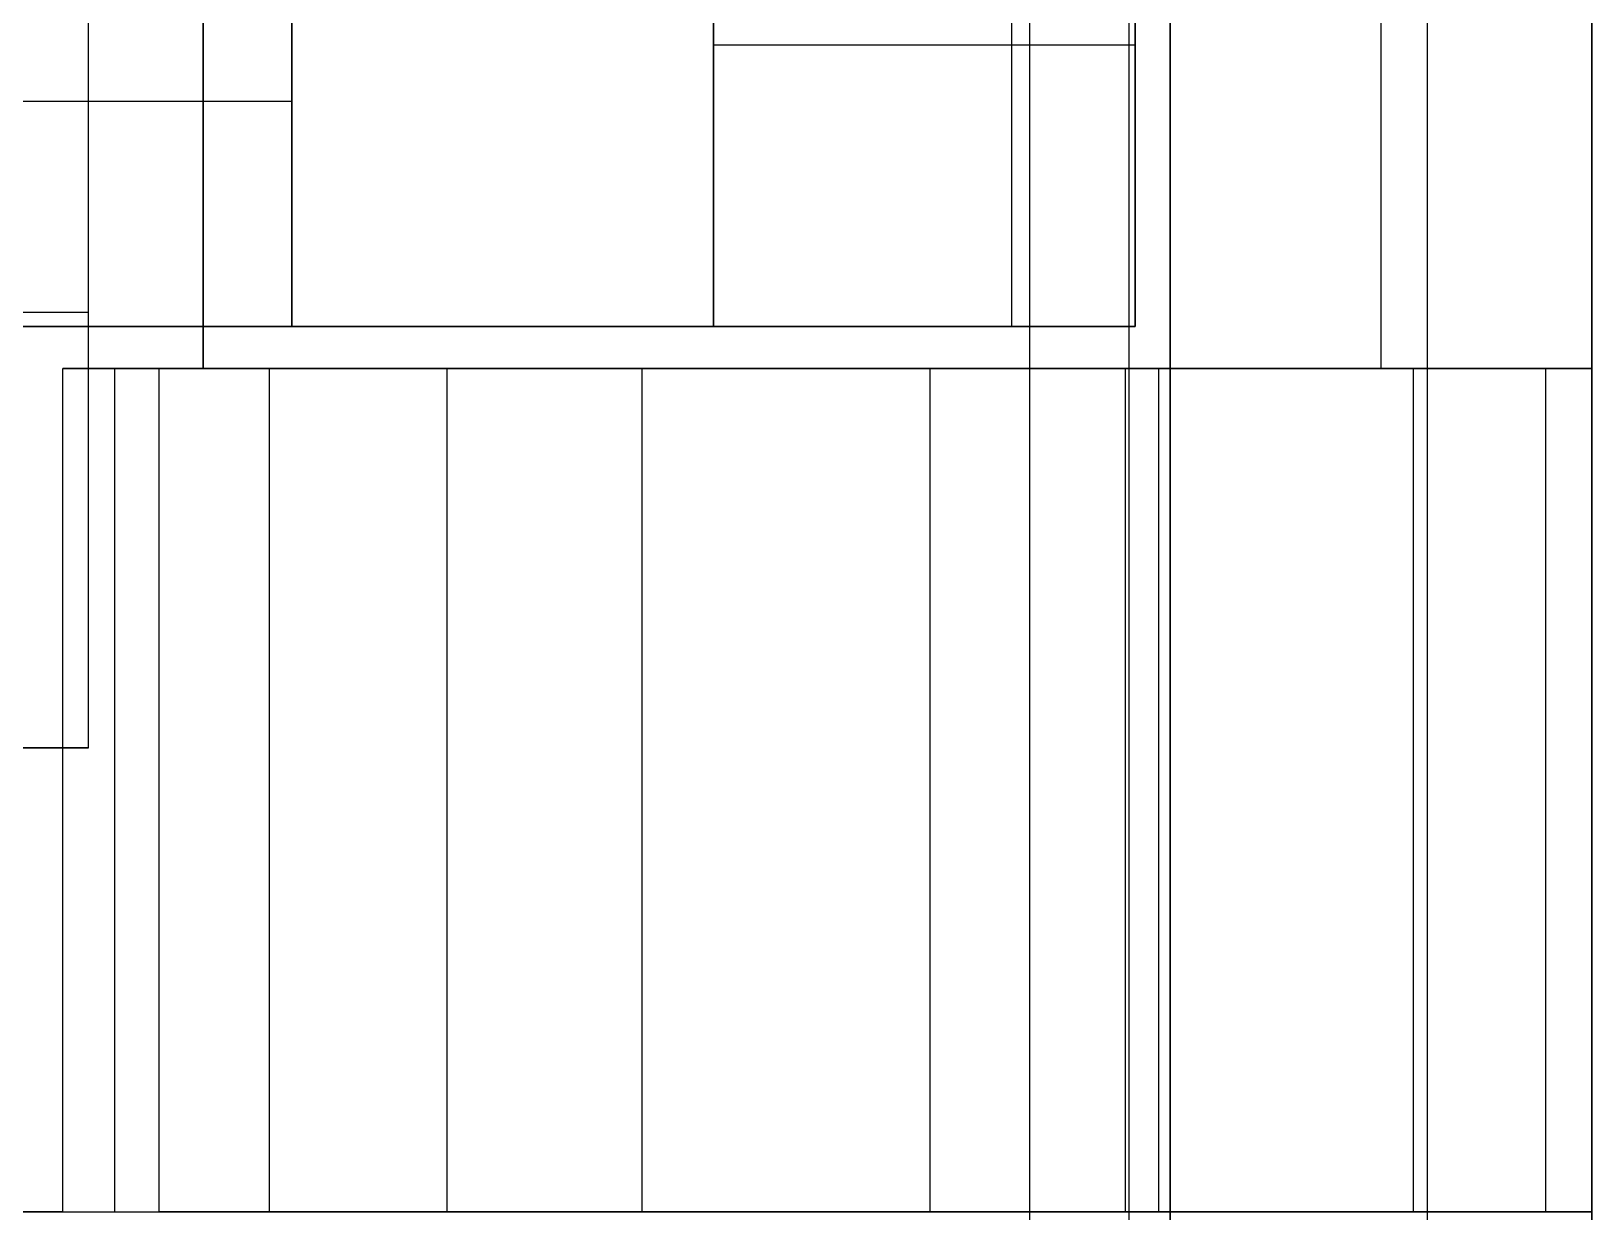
# Model space of a CAD drawing. Header units: inches. Extents: x 0 to 2.1, y -0.07 to 2.7.
# Drawn here: x 1.60629 to 1.65, y 0.08854 to 0.12161 of the extents above; entities that cross this region are included whole.
import ezdxf

# ---------------------------------------------------------------- set-up
doc = ezdxf.new("R2010")
doc.units = ezdxf.units.IN
doc.header["$LTSCALE"] = 0.0393700787401575
doc.header["$MEASUREMENT"] = 0
doc.layers.add('freetronics11$components', color=254, linetype='Continuous', true_color=0xe6e6e6)

msp = doc.modelspace()

# ---------------------------------------------------------------- linework, layer by layer
at = {"layer": 'freetronics11$components', "color": 254, "true_color": 0xe6e6e6}
for p, q in [((1.634251968503937, 0.1712179429270164, -0.1516474533226435), (1.634251968503937, -0.025632450773771, -0.1516474533226435)), ((1.634251968503937, 0.1712179429270164, -0.1516474533226435), (1.634251968503937, -0.025632450773771, -0.1516474533226435)), ((1.634251968503937, 0.1712179429270164, -0.1634584769446907), (1.634251968503937, -0.025632450773771, -0.1634584769446907)), ((1.634251968503937, 0.1712179429270164, -0.1634584769446907), (1.634251968503937, -0.025632450773771, -0.1634584769446907)), ((1.637035853469237, 0.1712179429270162, -0.1504943304139297), (1.637035853469237, -0.0256324507737647, -0.1504943304139297)), ((1.638188976377952, -0.025632450773771, -0.1477104454486277), (1.638188976377952, 0.1712179429270164, -0.1477104454486277)), ((1.638188976377952, -0.0256960429891476, -0.1278285556848482), (1.638188976377952, 0.1712179429270164, -0.1278285556848482)), ((1.638188976377952, -0.025632450773771, -0.1477104454486277), (1.638188976377952, 0.1712179429270164, -0.1477104454486277)), ((1.64538750836514, 0.1712179429270162, -0.1588459853098347), (1.64538750836514, -0.0256324507737647, -0.1588459853098347)), ((1.649999999999999, -0.025632450773771, -0.1477104454486277), (1.649999999999999, 0.1712179429270164, -0.1477104454486277)), ((1.649999999999999, -0.025632450773771, -0.1477104454486277), (1.649999999999999, 0.1712179429270164, -0.1477104454486277)), ((1.649999999999999, -0.0256960429891476, -0.1278285556848482), (1.649999999999999, 0.1712179429270164, -0.1278285556848482)), ((1.638188976377952, 0.1535014074939455, -0.1171986344250056), (1.638188976377952, 0.1121628248167801, -0.1171986344250056)), ((1.638188976377952, 0.1121628248167801, -0.1171986344250056), (1.638188976377952, 0.1535014074939455, -0.1171986344250056)), ((1.644094488188976, 0.1535014074939455, -0.1171986344250056), (1.644094488188976, 0.1121628248167802, -0.1171986344250056)), ((1.649999999999999, 0.1535014074939455, -0.1171986344250056), (1.649999999999999, 0.1121628248167801, -0.1171986344250056)), ((1.649999999999999, 0.1535014074939455, -0.1171986344250056), (1.649999999999999, 0.1121628248167801, -0.1171986344250056)), ((1.625393700787401, 0.1133439271789849, -0.0788128076533521), (1.625393700787401, 0.1527140059191424, -0.0788128076533521)), ((1.625393700787401, 0.1133439271789849, -0.0788128076533521), (1.625393700787401, 0.1527140059191424, -0.0788128076533521)), ((1.625393700787401, 0.1133439271789849, -0.1516474533226435), (1.625393700787401, 0.1290919586750479, -0.1516474533226435)), ((1.625393700787401, 0.1290919586750479, -0.1516474533226435), (1.625393700787401, 0.1133439271789849, -0.1516474533226435)), ((1.633745355683306, 0.1290919586750498, -0.0822721763794958), (1.633745355683306, 0.1133439271789862, -0.0822721763794958)), ((1.633745355683304, 0.1290919586750488, -0.1481880845965009), (1.633745355683304, 0.1133439271789848, -0.1481880845965009)), ((1.637204724409448, 0.1290919586750479, -0.0906238312753994), (1.637204724409448, 0.1133439271789849, -0.0906238312753994)), ((1.637204724409448, 0.1133439271789849, -0.1398364297005962), (1.637204724409448, 0.1290919586750479, -0.1398364297005962)), ((1.637204724409448, 0.1133439271789848, -0.1152301304879978), (1.637204724409448, 0.1290919586750479, -0.1152301304879978)), ((1.637204724409448, 0.1290919586750479, -0.0906238312753994), (1.637204724409448, 0.1133439271789849, -0.0906238312753994)), ((1.637204724409448, 0.1133439271789849, -0.1398364297005962), (1.637204724409448, 0.1290919586750479, -0.1398364297005962)), ((1.607894192275393, 0.1015329035569376, -0.1516474533226435), (1.607894192275393, 0.1259423523758353, -0.1516474533226435)), ((1.607894192275393, 0.1015329035569376, -0.1516474533226435), (1.607894192275393, 0.1259423523758353, -0.1516474533226435)), ((1.613582677165354, 0.1259423523758353, -0.1516474533226435), (1.613582677165354, 0.1133439271789849, -0.1516474533226435)), ((1.613582677165354, 0.1133439271789849, -0.1516474533226435), (1.613582677165354, 0.1259423523758353, -0.1516474533226435)), ((1.611105093373031, 0.1121628248167801, -0.0788128076533521), (1.611105093373031, 0.1220053445018195, -0.0788128076533521)), ((1.611105093373031, 0.1220053445018195, -0.0788128076533521), (1.611105093373031, 0.1121628248167801, -0.0788128076533521)), ((1.611105093373031, 0.1121628248167801, -0.0670017840313049), (1.611105093373031, 0.1220053445018195, -0.0670017840313049)), ((1.611105093373031, 0.1121628248167802, -0.0729072958423285), (1.611105093373031, 0.1220053445018195, -0.0729072958423285)), ((1.613582677165354, 0.1196431397774105, -0.1516474533226433), (1.59783464566929, 0.1196431397774105, -0.1299939100155557)), ((1.602773662096084, 0.1137376279663865, -0.1455028171074565), (1.607894192275412, 0.1137376279663865, -0.1516474533226435)), ((1.367519685039369, 0.1133439271789849, -0.1091277682832734), (1.637204724409448, 0.1133439271789849, -0.1091277682832734)), ((1.597834645669291, 0.1133439271789849, -0.1299939100155569), (1.613582677165354, 0.1133439271789849, -0.1516474533226435)), ((1.597834645669291, 0.1133439271789849, -0.1299939100155569), (1.613582677165354, 0.1133439271789849, -0.1516474533226435)), ((1.625393700787401, 0.1133439271789849, -0.0788128076533521), (1.604724409448818, 0.1133439271789849, -0.0788128076533521)), ((1.604724409448818, 0.1133439271789849, -0.0788128076533521), (1.625393700787401, 0.1133439271789849, -0.0788128076533521)), ((1.613582677165354, 0.1133439271789849, -0.1516474533226435), (1.625393700787401, 0.1133439271789849, -0.1516474533226435)), ((1.613582677165354, 0.1133439271789849, -0.1516474533226435), (1.625393700787401, 0.1133439271789849, -0.1516474533226435)), ((1.637204724409448, 0.1133439271789849, -0.0906238312753994), (1.637204724409448, 0.1133439271789849, -0.1398364297005962)), ((1.637204724409448, 0.1133439271789849, -0.1398364297005962), (1.637204724409448, 0.1133439271789849, -0.0906238312753994)), ((1.607168085499015, 0.0885407775726857, -0.0788128076533521), (1.607168085499015, 0.1121628248167801, -0.0788128076533521)), ((1.607168085499015, 0.1121628248167801, -0.0788128076533521), (1.611105093373031, 0.1121628248167801, -0.0788128076533521)), ((1.607168085499015, 0.0885407775726857, -0.0670017840313049), (1.607168085499015, 0.1121628248167801, -0.0670017840313049)), ((1.607168085499015, 0.0885407775726857, -0.0788128076533521), (1.607168085499015, 0.1121628248167801, -0.0788128076533521)), ((1.607168085499015, 0.1121628248167801, -0.0670017840313049), (1.607168085499015, 0.1121628248167801, -0.0788128076533521)), ((1.607168085499015, 0.1121628248167801, -0.0730448416780962), (1.610999867043746, 0.1121628248167801, -0.0730448416780962)), ((1.611105093373031, 0.1121628248167801, -0.0788128076533521), (1.607168085499015, 0.1121628248167801, -0.0788128076533521)), ((1.607168085499015, 0.1121628248167801, -0.0788128076533521), (1.607168085499015, 0.1121628248167801, -0.0670017840313049)), ((1.607168085499015, 0.1121628248167801, -0.0670017840313049), (1.611105093373031, 0.1121628248167801, -0.0670017840313049)), ((1.607168085499004, 0.1121628248167801, -0.0729072958423285), (1.611105093373003, 0.1121628248167801, -0.0729072958423285)), ((1.608613907315826, 0.11216282481678, -0.0790878993248858), (1.608613907315826, 0.0885407775726905, -0.0790878993248858)), ((1.608722520817165, 0.1121628248167801, -0.0788128076533521), (1.608613907315826, 0.1121628248167801, -0.0790878993248875)), ((1.608613907315826, 0.1121628248167801, -0.0790878993248875), (1.608722520817165, 0.1121628248167801, -0.0788128076533521)), ((1.612951372766338, 0.1121628248167801, -0.0681021507174073), (1.608722520817165, 0.1121628248167801, -0.0788128076533521)), ((1.608722520817165, 0.1121628248167801, -0.0788128076533521), (1.612951372766338, 0.1121628248167801, -0.0681021507174073)), ((1.609136589436003, 0.1121628248167801, -0.0670017840312977), (1.609136589436003, 0.1121628248167801, -0.0788128076533593)), ((1.609857680494173, 0.1121628248167801, -0.079874731222171), (1.609857680494173, 0.0885407775726857, -0.079874731222171)), ((1.636941563499133, 0.1121628248167801, -0.1052112669364624), (1.609857680494173, 0.1121628248167801, -0.079874731222171)), ((1.609857680494173, 0.1121628248167801, -0.079874731222171), (1.609857680494173, 0.0885407775726857, -0.079874731222171)), ((1.609857680494173, 0.1121628248167801, -0.079874731222171), (1.636941563499133, 0.1121628248167801, -0.1052112669364624)), ((1.610059729132677, 0.1121628248167801, -0.0754259831223859), (1.610059729132677, 0.1121628248167801, -0.067269542004881)), ((1.610989956894342, 0.1121628248167801, -0.0730699416843381), (1.643931842346965, 0.1121628248167801, -0.1038865442045237)), ((1.611105093373031, 0.1121628248167801, -0.0670017840313049), (1.611105093373031, 0.1121628248167801, -0.0788128076533521)), ((1.611105093373031, 0.1121628248167801, -0.0788128076533521), (1.611105093373031, 0.1121628248167801, -0.0670017840313049)), ((1.61295137276633, 0.11216282481678, -0.0681021507174108), (1.61295137276633, 0.0885407775726905, -0.0681021507174108)), ((1.617926465479724, 0.1121628248167801, -0.0712494783065805), (1.617926465479724, 0.0885407775726857, -0.0712494783065805)), ((1.645010348484645, 0.1121628248167801, -0.0965860140208718), (1.617926465479724, 0.1121628248167801, -0.0712494783065805)), ((1.617926465479724, 0.1121628248167801, -0.0712494783065805), (1.617926465479724, 0.0885407775726857, -0.0712494783065805)), ((1.645010348484645, 0.1121628248167801, -0.0965860140208718), (1.617926465479724, 0.1121628248167801, -0.0712494783065805)), ((1.623399621996653, 0.0885407775726857, -0.0925429990793167), (1.623399621996653, 0.1121628248167802, -0.0925429990793167)), ((1.623576630368266, 0.1121628248167801, -0.0927085875560024), (1.631645415353801, 0.1121628248167801, -0.0840833346403988)), ((1.631468406982205, 0.0885407775726857, -0.0839177461637458), (1.631468406982205, 0.1121628248167802, -0.0839177461637458)), ((1.636941563499133, 0.0885407775726857, -0.1052112669364624), (1.636941563499133, 0.1121628248167801, -0.1052112669364624)), ((1.636941563499133, 0.0885407775726857, -0.1052112669364624), (1.636941563499133, 0.1121628248167801, -0.1052112669364624)), ((1.637863684693921, 0.11216282481678, -0.1065193358738142), (1.637863684693921, 0.0885407775726905, -0.1065193358738142)), ((1.637863684693937, 0.1121628248167801, -0.1065193358738246), (1.638188976377952, 0.1121628248167801, -0.106378201565045)), ((1.638188976377952, 0.1121628248167801, -0.106378201565045), (1.637863684693937, 0.1121628248167801, -0.1065193358738246)), ((1.638188976377952, 0.1121628248167801, -0.1080863512416592), (1.638188976377952, 0.0885407775726857, -0.1080863512416592)), ((1.638188976377952, 0.1121628248167801, -0.1171986344250056), (1.638188976377952, 0.1121628248167801, -0.1080863512416592)), ((1.638188976377952, 0.1121628248167801, -0.1080863512416592), (1.638188976377952, 0.0885407775726857, -0.1080863512416592)), ((1.638188976377952, 0.1121628248167801, -0.106378201565045), (1.648698833263858, 0.1121628248167801, -0.1018182897702812)), ((1.649999999999999, 0.1121628248167801, -0.1171986344250056), (1.638188976377952, 0.1121628248167801, -0.1171986344250056)), ((1.648698833263858, 0.1121628248167801, -0.1018182897702812), (1.638188976377952, 0.1121628248167801, -0.106378201565045)), ((1.638188976377952, 0.1121628248167801, -0.1080863512416592), (1.638188976377952, 0.1121628248167801, -0.1171986344250056)), ((1.638188976377952, 0.1121628248167801, -0.1171986344250056), (1.649999999999999, 0.1121628248167801, -0.1171986344250056)), ((1.638188976377956, 0.1121628248167801, -0.1095084620976395), (1.650000000000007, 0.1121628248167801, -0.1095084620976395)), ((1.643931842346968, 0.1121628248167801, -0.1038865442045197), (1.643931842346968, 0.1121628248167801, -0.1171986344250092)), ((1.645010348484645, 0.0885407775726857, -0.0965860140208718), (1.645010348484645, 0.1121628248167801, -0.0965860140208718)), ((1.645010348484645, 0.0885407775726857, -0.0965860140208718), (1.645010348484645, 0.1121628248167801, -0.0965860140208718)), ((1.648698833263876, 0.11216282481678, -0.1018182897702792), (1.648698833263876, 0.0885407775726905, -0.1018182897702792)), ((1.649999999999999, 0.1121628248167801, -0.1171986344250056), (1.649999999999999, 0.1121628248167801, -0.1080863512416592)), ((1.649999999999999, 0.1121628248167801, -0.1080863512416592), (1.649999999999999, 0.0885407775726857, -0.1080863512416592)), ((1.649999999999999, 0.1121628248167801, -0.1171986344250056), (1.649999999999999, 0.1121628248167801, -0.1080863512416592)), ((1.649999999999999, 0.1121628248167801, -0.1080863512416592), (1.649999999999999, 0.0885407775726857, -0.1080863512416592)), ((1.568483760480511, 0.1015329035569376, -0.1516474533226435), (1.607894192275393, 0.1015329035569376, -0.1516474533226435)), ((1.568483760480511, 0.1015329035569376, -0.1516474533226435), (1.607894192275393, 0.1015329035569376, -0.1516474533226435)), ((1.607894192275393, 0.1015329035569376, -0.1516474533226435), (1.602773662096102, 0.1015329035569376, -0.1455028171074544)), ((1.602773662096102, 0.1015329035569376, -0.1455028171074544), (1.607894192275393, 0.1015329035569376, -0.1516474533226435)), ((1.603543307086614, 0.0885407775726857, -0.0788128076533521), (1.607168085499015, 0.0885407775726857, -0.0788128076533521)), ((1.603543307086614, 0.0885407775726857, -0.0670017840313049), (1.607168085499015, 0.0885407775726857, -0.0670017840313049)), ((1.607168085499015, 0.0885407775726857, -0.0788128076533521), (1.603543307086614, 0.0885407775726857, -0.0788128076533521)), ((1.636941563499133, 0.0885407775726857, -0.1052112669364624), (1.609857680494173, 0.0885407775726857, -0.079874731222171)), ((1.609857680494173, 0.0885407775726857, -0.079874731222171), (1.636941563499133, 0.0885407775726857, -0.1052112669364624)), ((1.617926465479724, 0.0885407775726857, -0.0712494783065805), (1.645010348484645, 0.0885407775726857, -0.0965860140208718)), ((1.617926465479724, 0.0885407775726857, -0.0712494783065805), (1.645010348484645, 0.0885407775726857, -0.0965860140208718)), ((1.642845506380669, 0.0885407775726857, -0.0945608391494151), (1.625556623450885, 0.0885407775726857, -0.0945608391494151)), ((1.626771653543306, 0.0885407775726857, -0.0956974802036153), (1.626771653543306, 0.0885407775726857, -0.0795240090757539)), ((1.649999999999999, 0.0885407775726857, -0.1221198942675254), (1.638188976377952, 0.0885407775726857, -0.1221198942675254)), ((1.638188976377952, 0.0885407775726857, -0.1221198942675254), (1.638188976377952, 0.0885407775726857, -0.1080863512416592)), ((1.638188976377952, 0.0885407775726857, -0.1080863512416592), (1.638188976377952, 0.0885407775726857, -0.1221198942675254)), ((1.638188976377952, 0.0885407775726857, -0.1221198942675254), (1.638188976377952, 0.0294856594624495, -0.1221198942675254)), ((1.649999999999999, 0.0885407775726857, -0.1221198942675254), (1.638188976377952, 0.0885407775726857, -0.1221198942675254)), ((1.638188976377952, 0.0885407775726857, -0.1221198942675254), (1.638188976377952, 0.0294856594624495, -0.1221198942675254)), ((1.649999999999999, 0.0885407775726857, -0.1080863512416592), (1.649999999999999, 0.0885407775726857, -0.1221198942675254)), ((1.649999999999999, 0.0294856594624495, -0.1221198942675254), (1.649999999999999, 0.0885407775726857, -0.1221198942675254)), ((1.649999999999999, 0.0885407775726857, -0.1080863512416592), (1.649999999999999, 0.0885407775726857, -0.1221198942675254)), ((1.649999999999999, 0.0885407775726857, -0.1221198942675254), (1.649999999999999, 0.0294856594624495, -0.1221198942675254))]:
    msp.add_line(p, q, dxfattribs=at)
at = {"layer": 'freetronics11$components', "color": 105, "true_color": 0x5e8966}
for p, q in [((1.611105093373031, 0.1121628248167801, -0.0670017840313049), (1.611105093373031, 0.1220053445018195, -0.0670017840313049)), ((1.607168085499015, 0.0885407775726857, -0.0670017840313049), (1.607168085499015, 0.1121628248167801, -0.0670017840313049)), ((1.607168085499015, 0.1121628248167801, -0.0670017840313049), (1.611105093373031, 0.1121628248167801, -0.0670017840313049)), ((1.603543307086614, 0.0885407775726857, -0.0670017840313049), (1.607168085499015, 0.0885407775726857, -0.0670017840313049))]:
    msp.add_line(p, q, dxfattribs=at)
at = {"layer": 'freetronics11$components', "color": 254, "true_color": 0xe6e6e6, "extrusion": (0, 1, 0)}
for centre, radius, start, end in [((-1.625393700787401, -0.1398364297005962, 0.1212179429270168), 0.0118110236220472, 179.9999999999941, 270), ((-1.625393700787401, -0.0906238312753994, 0.1133439271789849), 0.0118110236220472, 90, 180), ((-1.625393700787401, -0.1398364297005962, 0.1133439271789849), 0.0118110236220472, 180, 270), ((-1.625393700787401, -0.1398364297005962, 0.1133439271789849), 0.0118110236220472, 180, 270), ((-1.625393700787401, -0.0906238312753994, 0.1133439271789849), 0.0118110236220472, 90, 180), ((-1.607168085499015, -0.0827498155273679, 0.1121628248167801), 0.0157480314960626, 90, 111.5454237834995), ((-1.607168085499015, -0.0827498155273679, 0.1121628248167801), 0.0039370078740157, 90, 111.5454237835058), ((-1.607168085499015, -0.0827498155273679, 0.1121628248167801), 0.0039370078740157, 90, 111.5454237835058), ((-1.607168085499015, -0.0827498155273679, 0.1121628248167801), 0.0157480314960626, 90.00000000000566, 111.5454237835047), ((-1.607168085499015, -0.0827498155273679, 0.1121628248167801), 0.0039370078740157, 111.5454237835058, 133.0908475670098), ((-1.607168085499015, -0.0827498155273679, 0.1121628248167801), 0.0039370078740157, 111.5454237835058, 133.0908475670098), ((-1.607168085499015, -0.0827498155273679, 0.1121628248167801), 0.0157480314960626, 111.5454237835047, 133.0908475670037), ((-1.607168085499015, -0.0827498155273679, 0.1121628248167801), 0.0157480314960626, 111.5454237835029, 133.0908475670015), ((-1.634251968503937, -0.1080863512416592, 0.1121628248167801), 0.0039370078740158, 133.0908475670014, 156.5454237834983), ((-1.634251968503937, -0.1080863512416592, 0.1121628248167801), 0.0039370078740158, 133.0908475670014, 156.5454237834983), ((-1.634251968503937, -0.1080863512416592, 0.1121628248167801), 0.0039370078740158, 156.5454237835039, 180), ((-1.634251968503937, -0.1080863512416592, 0.1121628248167801), 0.0039370078740158, 156.5454237835039, 180), ((-1.634251968503937, -0.1080863512416592, 0.1121628248167801), 0.0157480314960638, 133.0908475670003, 156.5454237835035), ((-1.634251968503937, -0.1080863512416592, 0.1121628248167801), 0.0157480314960638, 133.0908475670016, 156.5454237835048), ((-1.634251968503937, -0.1080863512416592, 0.1121628248167801), 0.0157480314960638, 156.5454237834965, 180), ((-1.634251968503937, -0.1080863512416592, 0.1121628248167801), 0.0157480314960638, 156.5454237835035, 180.0000000000068), ((-1.607168085499015, -0.0827498155273679, 0.0885407775726857), 0.0157480314960636, 90.00000000000162, 133.090847567002), ((-1.607168085499015, -0.0827498155273679, 0.0885407775726857), 0.0157480314960636, 90, 133.090847567), ((-1.607168085499015, -0.0827498155273679, 0.0885407775726857), 0.0039370078740157, 90, 133.0908475670018), ((-1.607168085499015, -0.0827498155273679, 0.0885407775726857), 0.0039370078740157, 90, 133.0908475670018), ((-1.634251968503937, -0.1080863512416592, 0.0885407775726857), 0.0039370078740157, 133.0908475670018, 180), ((-1.634251968503937, -0.1080863512416592, 0.0885407775726857), 0.0039370078740157, 133.0908475670018, 180), ((-1.634251968503937, -0.1080863512416592, 0.0885407775726857), 0.0157480314960636, 133.090847567002, 180.0000000000018), ((-1.634251968503937, -0.1080863512416592, 0.0885407775726857), 0.0157480314960636, 133.090847567, 180)]:
    msp.add_arc(centre, radius, start, end, dxfattribs=at)

doc.saveas('drawing.dxf')
